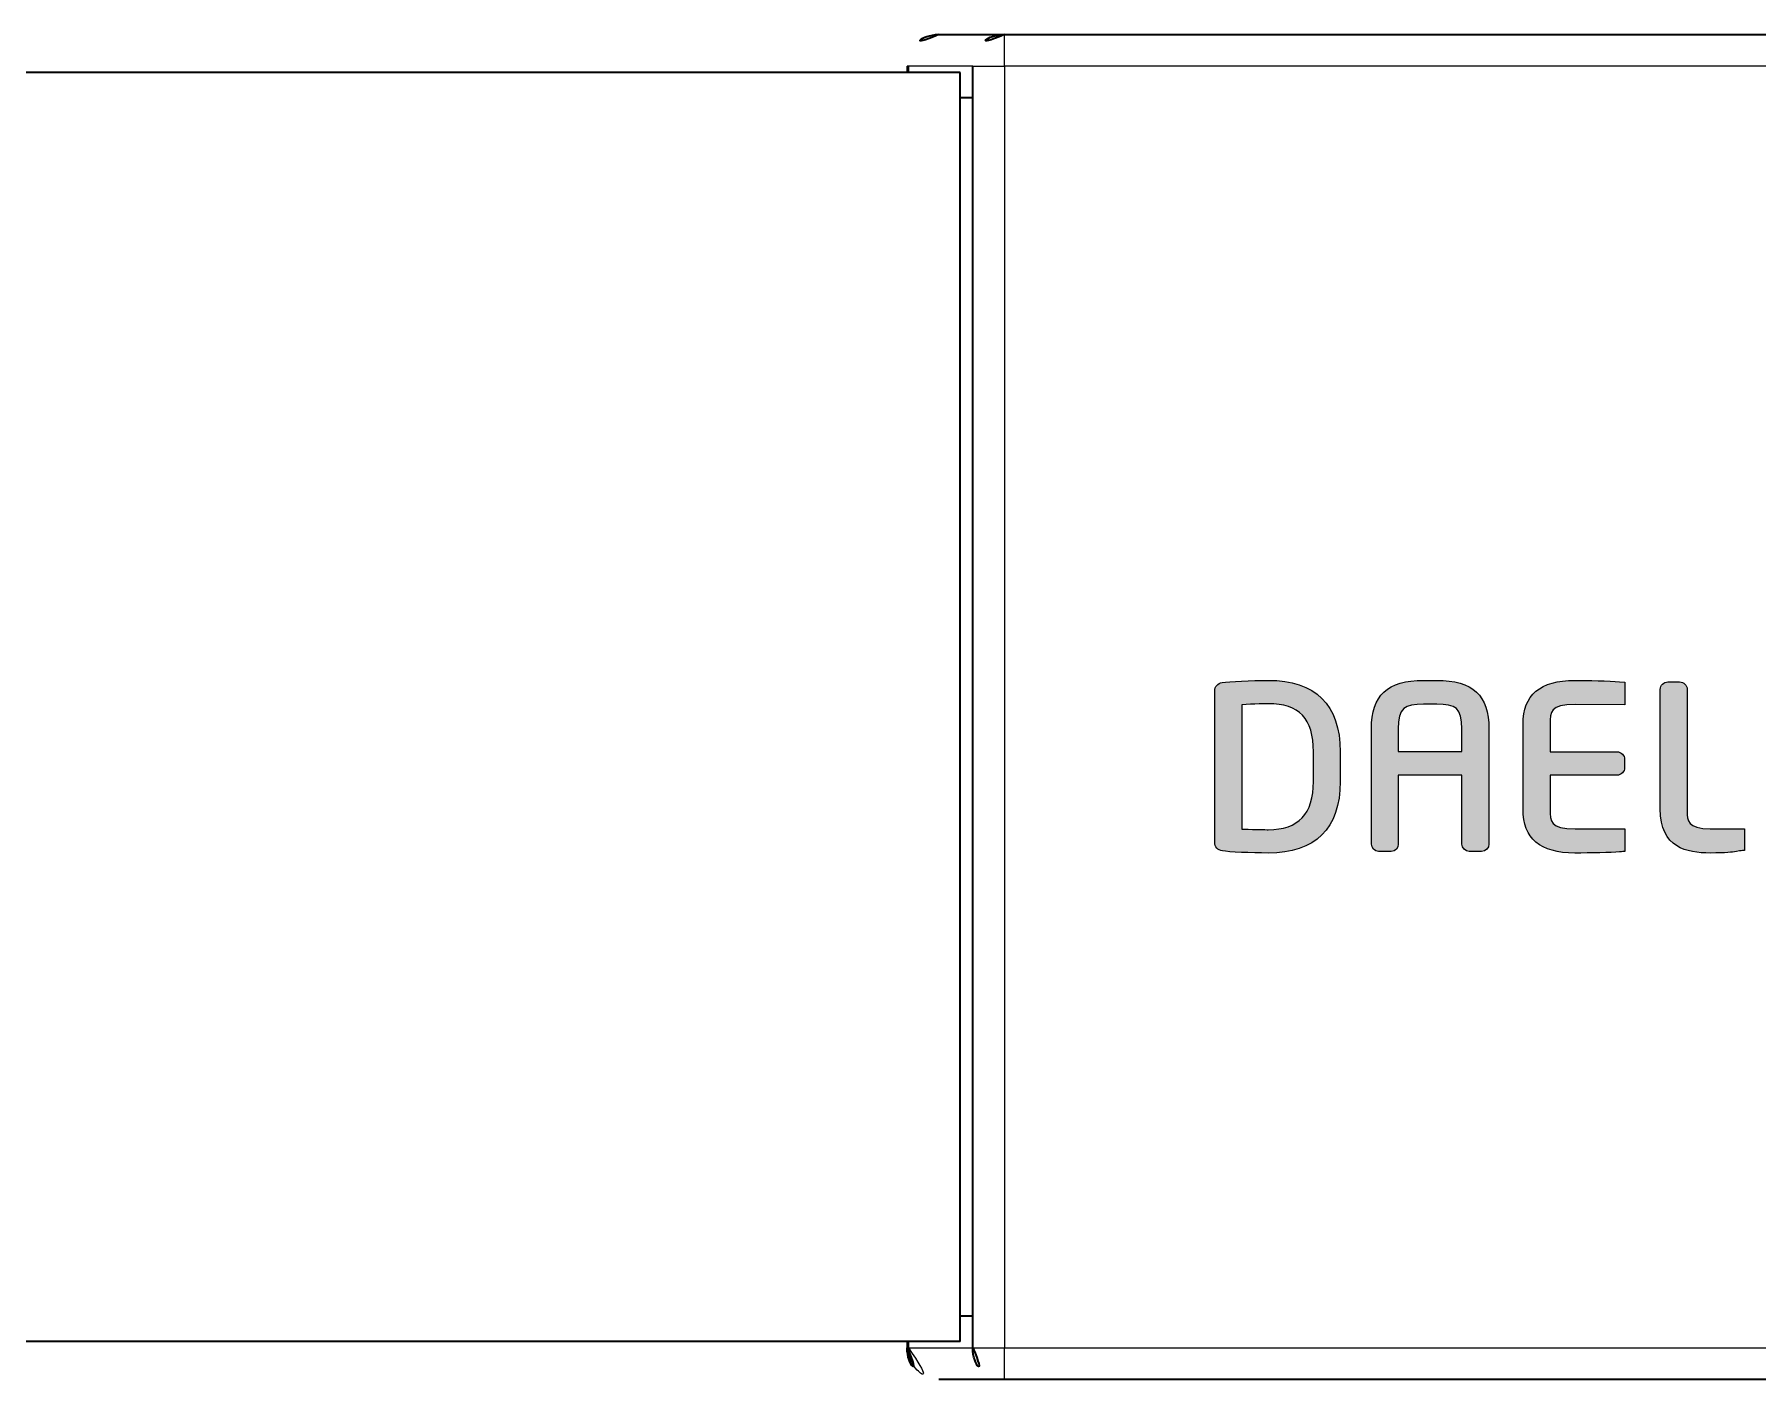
# Model space of a CAD drawing. Extents: x 16296677952 to 16296679688, y -37409618576 to -37409617304.
# Drawn here: x 16296679065.15 to 16296679092.3, y -37409617543.44 to -37409617522.24 of the extents above; entities that cross this region are included whole.
import ezdxf

# ---------------------------------------------------------------- set-up
doc = ezdxf.new("R2010")
doc.units = 0
doc.header["$LTSCALE"] = 10
doc.header["$MEASUREMENT"] = 0
doc.layers.get('0').update_dxf_attribs({"linetype": 'CONTINUOUS'})
doc.layers.add('레이어 1', color=7, linetype='CONTINUOUS', lineweight=0)

msp = doc.modelspace()

# ---------------------------------------------------------------- hatches: boundary and pattern name
at = {"layer": '레이어 1'}
h = msp.add_hatch(color=7, dxfattribs=at)
h.dxf.hatch_style = 2
edge = h.paths.add_edge_path()
edge.add_spline(control_points=[(16296679085.302601, -37409617534.012192), (16296679085.302601, -37409617534.523033), (16296679085.06953, -37409617534.771561), (16296679084.58983, -37409617534.771561), (16296679084.58983, -37409617534.771561), (16296679084.261629, -37409617534.765503), (16296679084.1761, -37409617534.764), (16296679084.1761, -37409617534.764), (16296679084.1761, -37409617532.805328), (16296679084.1761, -37409617532.805328), (16296679084.34609, -37409617532.788437), (16296679084.587669, -37409617532.785606), (16296679084.590071, -37409617532.785606), (16296679085.082769, -37409617532.785606), (16296679085.302601, -37409617533.019676), (16296679085.302601, -37409617533.544296), (16296679085.302601, -37409617533.544296), (16296679085.302601, -37409617534.012192), (16296679085.302601, -37409617534.012192)], knot_values=[0, 0, 0, 0, 1, 1, 1, 2, 2, 2, 3, 3, 3, 4, 4, 4, 5, 5, 5, 6, 6, 6, 6], degree=3, periodic=0)
edge = h.paths.add_edge_path()
edge.add_spline(control_points=[(16296679084.58983, -37409617532.417664), (16296679084.32354, -37409617532.417664), (16296679083.978081, -37409617532.434013), (16296679083.864799, -37409617532.45224), (16296679083.793949, -37409617532.464127), (16296679083.748529, -37409617532.517082), (16296679083.748529, -37409617532.587051), (16296679083.748529, -37409617532.587051), (16296679083.748529, -37409617534.969849), (16296679083.748529, -37409617534.969849), (16296679083.748529, -37409617535.04319), (16296679083.79439, -37409617535.094803), (16296679083.86824, -37409617535.105049), (16296679083.975389, -37409617535.122871), (16296679084.319719, -37409617535.139091), (16296679084.58983, -37409617535.139091), (16296679085.333401, -37409617535.139091), (16296679085.726259, -37409617534.749283), (16296679085.726259, -37409617534.012192), (16296679085.726259, -37409617534.012192), (16296679085.726259, -37409617533.544296), (16296679085.726259, -37409617533.544296), (16296679085.726259, -37409617532.80722), (16296679085.333401, -37409617532.417664), (16296679084.58983, -37409617532.417664)], knot_values=[0, 0, 0, 0, 1, 1, 1, 2, 2, 2, 3, 3, 3, 4, 4, 4, 5, 5, 5, 6, 6, 6, 7, 7, 7, 8, 8, 8, 8], degree=3, periodic=0)
h = msp.add_hatch(color=7, dxfattribs=at)
h.dxf.hatch_style = 2
edge = h.paths.add_edge_path()
edge.add_spline(control_points=[(16296679087.64393, -37409617533.541458), (16296679087.64393, -37409617533.541458), (16296679086.641291, -37409617533.541458), (16296679086.641291, -37409617533.541458), (16296679086.641291, -37409617533.504204), (16296679086.641291, -37409617533.183929), (16296679086.641291, -37409617533.183929), (16296679086.641291, -37409617532.849617), (16296679086.740669, -37409617532.7929), (16296679087.038811, -37409617532.7929), (16296679087.038811, -37409617532.7929), (16296679087.246719, -37409617532.7929), (16296679087.246719, -37409617532.7929), (16296679087.544689, -37409617532.7929), (16296679087.64393, -37409617532.849617), (16296679087.64393, -37409617533.183929), (16296679087.64393, -37409617533.183929), (16296679087.64393, -37409617533.504204), (16296679087.64393, -37409617533.541458)], knot_values=[0, 0, 0, 0, 1, 1, 1, 2, 2, 2, 3, 3, 3, 4, 4, 4, 5, 5, 5, 6, 6, 6, 6], degree=3, periodic=0)
edge = h.paths.add_edge_path()
edge.add_spline(control_points=[(16296679087.246719, -37409617532.417664), (16296679087.246719, -37409617532.417664), (16296679087.038811, -37409617532.417664), (16296679087.038811, -37409617532.417664), (16296679086.47084, -37409617532.417664), (16296679086.2176, -37409617532.653908), (16296679086.2176, -37409617533.183929), (16296679086.2176, -37409617533.183929), (16296679086.2176, -37409617534.997139), (16296679086.2176, -37409617534.997139), (16296679086.2176, -37409617535.06089), (16296679086.269409, -37409617535.114906), (16296679086.330561, -37409617535.114906), (16296679086.330561, -37409617535.114906), (16296679086.52891, -37409617535.114906), (16296679086.52891, -37409617535.114906), (16296679086.59922, -37409617535.114906), (16296679086.641291, -37409617535.055206), (16296679086.641291, -37409617534.997139), (16296679086.641291, -37409617534.997139), (16296679086.641291, -37409617533.955193), (16296679086.641291, -37409617533.914543), (16296679086.641291, -37409617533.914543), (16296679087.64393, -37409617533.914543), (16296679087.64393, -37409617533.914543), (16296679087.64393, -37409617533.955193), (16296679087.64393, -37409617534.997139), (16296679087.64393, -37409617534.997139), (16296679087.64393, -37409617535.062088), (16296679087.69516, -37409617535.114906), (16296679087.75827, -37409617535.114906), (16296679087.75827, -37409617535.114906), (16296679087.954201, -37409617535.114906), (16296679087.954201, -37409617535.114906), (16296679088.022881, -37409617535.114906), (16296679088.069099, -37409617535.053993), (16296679088.069099, -37409617534.997139), (16296679088.069099, -37409617534.997139), (16296679088.069099, -37409617533.183929), (16296679088.069099, -37409617533.183929), (16296679088.069099, -37409617532.653908), (16296679087.815371, -37409617532.417664), (16296679087.246719, -37409617532.417664)], knot_values=[0, 0, 0, 0, 1, 1, 1, 2, 2, 2, 3, 3, 3, 4, 4, 4, 5, 5, 5, 6, 6, 6, 7, 7, 7, 8, 8, 8, 9, 9, 9, 10, 10, 10, 11, 11, 11, 12, 12, 12, 13, 13, 13, 14, 14, 14, 14], degree=3, periodic=0)
h = msp.add_hatch(color=7, dxfattribs=at)
h.dxf.hatch_style = 2
edge = h.paths.add_edge_path()
edge.add_spline(control_points=[(16296679088.607941, -37409617533.110588), (16296679088.607941, -37409617533.110588), (16296679088.607941, -37409617534.445374), (16296679088.607941, -37409617534.445374), (16296679088.607941, -37409617534.912308), (16296679088.87464, -37409617535.139091), (16296679089.423429, -37409617535.139091), (16296679089.66568, -37409617535.139091), (16296679089.99539, -37409617535.134644), (16296679090.12723, -37409617535.122337), (16296679090.12533, -37409617535.122337), (16296679090.191151, -37409617535.11599), (16296679090.191151, -37409617535.11599), (16296679090.191151, -37409617535.11599), (16296679090.210199, -37409617535.114113), (16296679090.210199, -37409617535.114113), (16296679090.210199, -37409617535.114113), (16296679090.210199, -37409617534.756973), (16296679090.210199, -37409617534.756973), (16296679090.210199, -37409617534.756973), (16296679089.426439, -37409617534.756973), (16296679089.426439, -37409617534.756973), (16296679089.033779, -37409617534.756973), (16296679089.033779, -37409617534.646217), (16296679089.033779, -37409617534.445374), (16296679089.033779, -37409617534.445374), (16296679089.033779, -37409617533.950729), (16296679089.033779, -37409617533.912086), (16296679089.074141, -37409617533.912086), (16296679090.087311, -37409617533.912086), (16296679090.087311, -37409617533.912086), (16296679090.153669, -37409617533.912086), (16296679090.207729, -37409617533.859421), (16296679090.207729, -37409617533.794594), (16296679090.207729, -37409617533.794594), (16296679090.207729, -37409617533.662216), (16296679090.207729, -37409617533.662216), (16296679090.207729, -37409617533.596977), (16296679090.153669, -37409617533.544167), (16296679090.087311, -37409617533.544167), (16296679090.087311, -37409617533.544167), (16296679089.074141, -37409617533.544167), (16296679089.033779, -37409617533.544167), (16296679089.033779, -37409617533.505814), (16296679089.033779, -37409617533.110588), (16296679089.033779, -37409617533.110588), (16296679089.033779, -37409617532.910004), (16296679089.033779, -37409617532.799507), (16296679089.426439, -37409617532.799507), (16296679089.426439, -37409617532.799507), (16296679090.20989, -37409617532.80262), (16296679090.20989, -37409617532.80262), (16296679090.20989, -37409617532.80262), (16296679090.20989, -37409617532.447647), (16296679090.20989, -37409617532.447647), (16296679090.20989, -37409617532.447647), (16296679090.126789, -37409617532.438744), (16296679090.126789, -37409617532.438744), (16296679089.972639, -37409617532.424828), (16296679089.61923, -37409617532.417664), (16296679089.423429, -37409617532.417664), (16296679088.87464, -37409617532.417664), (16296679088.607941, -37409617532.64418), (16296679088.607941, -37409617533.110588)], knot_values=[0, 0, 0, 0, 1, 1, 1, 2, 2, 2, 3, 3, 3, 4, 4, 4, 5, 5, 5, 6, 6, 6, 7, 7, 7, 8, 8, 8, 9, 9, 9, 10, 10, 10, 11, 11, 11, 12, 12, 12, 13, 13, 13, 14, 14, 14, 15, 15, 15, 16, 16, 16, 17, 17, 17, 18, 18, 18, 19, 19, 19, 20, 20, 20, 21, 21, 21, 21], degree=3, periodic=0)
h = msp.add_hatch(color=7, dxfattribs=at)
h.dxf.hatch_style = 2
edge = h.paths.add_edge_path()
edge.add_spline(control_points=[(16296679090.89061, -37409617532.441856), (16296679090.825041, -37409617532.441856), (16296679090.769461, -37409617532.496017), (16296679090.769461, -37409617532.560303), (16296679090.769461, -37409617532.560303), (16296679090.769461, -37409617534.445374), (16296679090.769461, -37409617534.445374), (16296679090.769461, -37409617535.060066), (16296679091.18899, -37409617535.139091), (16296679091.55422, -37409617535.139091), (16296679091.822201, -37409617535.139091), (16296679091.890961, -37409617535.127739), (16296679091.97031, -37409617535.11451), (16296679091.97031, -37409617535.11451), (16296679092.016581, -37409617535.107224), (16296679092.016581, -37409617535.107224), (16296679092.0159, -37409617535.107491), (16296679092.077829, -37409617535.099792), (16296679092.077829, -37409617535.099792), (16296679092.077829, -37409617535.099792), (16296679092.096201, -37409617535.097351), (16296679092.096201, -37409617535.097351), (16296679092.096201, -37409617535.097351), (16296679092.096201, -37409617534.756973), (16296679092.096201, -37409617534.756973), (16296679092.096201, -37409617534.756973), (16296679091.558281, -37409617534.756973), (16296679091.558281, -37409617534.756973), (16296679091.194389, -37409617534.756973), (16296679091.194389, -37409617534.619614), (16296679091.194389, -37409617534.486298), (16296679091.194389, -37409617534.486298), (16296679091.194389, -37409617532.560303), (16296679091.194389, -37409617532.560303), (16296679091.194389, -37409617532.496017), (16296679091.13928, -37409617532.441856), (16296679091.07391, -37409617532.441856), (16296679091.07391, -37409617532.441856), (16296679090.89061, -37409617532.441856), (16296679090.89061, -37409617532.441856)], knot_values=[0, 0, 0, 0, 1, 1, 1, 2, 2, 2, 3, 3, 3, 4, 4, 4, 5, 5, 5, 6, 6, 6, 7, 7, 7, 8, 8, 8, 9, 9, 9, 10, 10, 10, 11, 11, 11, 12, 12, 12, 13, 13, 13, 13], degree=3, periodic=0)

# ---------------------------------------------------------------- linework, layer by layer
at = {"color": 7, "lineweight": 35, "ltscale": 0.025853}
msp.add_line((16296679079.399891, -37409617522.237762), (16296679080.43401, -37409617522.237762), dxfattribs=at)
at = {"color": 7, "lineweight": 35}
for p, q in [((16296679080.433821, -37409617522.237762), (16296679105.5277, -37409617522.237762)), ((16296679079.733749, -37409617522.837738), (16296678938.567471, -37409617522.837738)), ((16296679079.733749, -37409617542.837738), (16296679079.733749, -37409617522.837738)), ((16296679079.933821, -37409617542.937737), (16296679079.933821, -37409617522.737762)), ((16296679079.733749, -37409617542.837738), (16296678936.563021, -37409617542.837738)), ((16296679108.90196, -37409617543.437737), (16296679080.433821, -37409617543.437737))]:
    msp.add_line(p, q, dxfattribs=at)
at = {"color": 7, "lineweight": 13, "ltscale": 0.0125}
for p, q in [((16296679080.433821, -37409617522.737762), (16296679080.433821, -37409617522.237762)), ((16296679079.933821, -37409617522.737762), (16296679080.433821, -37409617522.737762)), ((16296679079.933821, -37409617542.937737), (16296679080.433821, -37409617542.937737)), ((16296679080.433821, -37409617543.437737), (16296679080.433821, -37409617542.937737))]:
    msp.add_line(p, q, dxfattribs=at)
at = {"color": 7, "lineweight": 13, "ltscale": 0.000486755}
for p, q in [((16296679078.919359, -37409617522.737762), (16296679078.899891, -37409617522.737762)), ((16296679078.919359, -37409617542.937737), (16296679078.899891, -37409617542.937737))]:
    msp.add_line(p, q, dxfattribs=at)
at = {"color": 7, "lineweight": 35, "ltscale": 0.002501}
msp.add_line((16296679078.899891, -37409617522.737762), (16296679078.899891, -37409617522.837799), dxfattribs=at)
at = {"color": 7, "lineweight": 13, "ltscale": 0.002501}
msp.add_line((16296679078.919359, -37409617522.737762), (16296679078.919359, -37409617522.837799), dxfattribs=at)
at = {"color": 7, "lineweight": 13, "ltscale": 0.025356}
for p, q in [((16296679079.93358, -37409617522.737762), (16296679078.919359, -37409617522.737762)), ((16296679078.919359, -37409617542.937737), (16296679079.93358, -37409617542.937737))]:
    msp.add_line(p, q, dxfattribs=at)
at = {"color": 7, "lineweight": 13}
for p, q in [((16296679105.5277, -37409617522.737762), (16296679080.433821, -37409617522.737762)), ((16296679080.433821, -37409617522.737762), (16296679080.433821, -37409617542.937737)), ((16296679080.433821, -37409617542.937737), (16296679108.90196, -37409617542.937737))]:
    msp.add_line(p, q, dxfattribs=at)
at = {"color": 7, "lineweight": 35, "ltscale": 0.005002}
for p, q in [((16296679079.933821, -37409617523.237762), (16296679079.733749, -37409617523.237762)), ((16296679079.933821, -37409617542.437737), (16296679079.733749, -37409617542.437737))]:
    msp.add_line(p, q, dxfattribs=at)
at = {"color": 7, "lineweight": 35, "ltscale": 0.002499}
msp.add_line((16296679078.899891, -37409617542.837799), (16296679078.899891, -37409617542.937737), dxfattribs=at)
at = {"color": 7, "lineweight": 13, "ltscale": 0.002499}
msp.add_line((16296679078.919359, -37409617542.837799), (16296679078.919359, -37409617542.937737), dxfattribs=at)
at = {"color": 7, "lineweight": 35, "ltscale": 0.025693}
msp.add_line((16296679080.427601, -37409617543.437737), (16296679079.399891, -37409617543.437737), dxfattribs=at)
at = {"color": 7, "lineweight": 35}
for centre, start, end in [((16296679079.399891, -37409617522.737762), 90, 180), ((16296679080.433821, -37409617522.737762), 90, 180), ((16296679079.399891, -37409617542.937737), 180, 270), ((16296679080.433821, -37409617542.937737), 180, 270)]:
    msp.add_arc(centre, 0.5, start, end, dxfattribs=at)
at = {"color": 7, "lineweight": 13}
for centre, start_param, end_param in [((16296679079.399891, -37409617522.737762), 3.141592654, 4.71238898), ((16296679079.399891, -37409617542.937737), 4.71238898, 6.283185307)]:
    msp.add_ellipse(centre, major_axis=(0, -0.5), ratio=0.961109122, start_param=start_param, end_param=end_param, dxfattribs=at)
at = {"layer": '레이어 1', "color": 7}
for points, knots in [([(16296679084.58983, -37409617532.417664), (16296679084.32354, -37409617532.417664), (16296679083.978081, -37409617532.434013), (16296679083.864799, -37409617532.45224), (16296679083.793949, -37409617532.464127), (16296679083.748529, -37409617532.517082), (16296679083.748529, -37409617532.587051), (16296679083.748529, -37409617532.587051), (16296679083.748529, -37409617534.969849), (16296679083.748529, -37409617534.969849), (16296679083.748529, -37409617535.04319), (16296679083.79439, -37409617535.094803), (16296679083.86824, -37409617535.105049), (16296679083.975389, -37409617535.122871), (16296679084.319719, -37409617535.139091), (16296679084.58983, -37409617535.139091), (16296679085.333401, -37409617535.139091), (16296679085.726259, -37409617534.749283), (16296679085.726259, -37409617534.012192), (16296679085.726259, -37409617534.012192), (16296679085.726259, -37409617533.544296), (16296679085.726259, -37409617533.544296), (16296679085.726259, -37409617532.80722), (16296679085.333401, -37409617532.417664), (16296679084.58983, -37409617532.417664)], [0, 0, 0, 0, 1, 1, 1, 2, 2, 2, 3, 3, 3, 4, 4, 4, 5, 5, 5, 6, 6, 6, 7, 7, 7, 8, 8, 8, 8]), ([(16296679087.246719, -37409617532.417664), (16296679087.246719, -37409617532.417664), (16296679087.038811, -37409617532.417664), (16296679087.038811, -37409617532.417664), (16296679086.47084, -37409617532.417664), (16296679086.2176, -37409617532.653908), (16296679086.2176, -37409617533.183929), (16296679086.2176, -37409617533.183929), (16296679086.2176, -37409617534.997139), (16296679086.2176, -37409617534.997139), (16296679086.2176, -37409617535.06089), (16296679086.269409, -37409617535.114906), (16296679086.330561, -37409617535.114906), (16296679086.330561, -37409617535.114906), (16296679086.52891, -37409617535.114906), (16296679086.52891, -37409617535.114906), (16296679086.59922, -37409617535.114906), (16296679086.641291, -37409617535.055206), (16296679086.641291, -37409617534.997139), (16296679086.641291, -37409617534.997139), (16296679086.641291, -37409617533.955193), (16296679086.641291, -37409617533.914543), (16296679086.641291, -37409617533.914543), (16296679087.64393, -37409617533.914543), (16296679087.64393, -37409617533.914543), (16296679087.64393, -37409617533.955193), (16296679087.64393, -37409617534.997139), (16296679087.64393, -37409617534.997139), (16296679087.64393, -37409617535.062088), (16296679087.69516, -37409617535.114906), (16296679087.75827, -37409617535.114906), (16296679087.75827, -37409617535.114906), (16296679087.954201, -37409617535.114906), (16296679087.954201, -37409617535.114906), (16296679088.022881, -37409617535.114906), (16296679088.069099, -37409617535.053993), (16296679088.069099, -37409617534.997139), (16296679088.069099, -37409617534.997139), (16296679088.069099, -37409617533.183929), (16296679088.069099, -37409617533.183929), (16296679088.069099, -37409617532.653908), (16296679087.815371, -37409617532.417664), (16296679087.246719, -37409617532.417664)], [0, 0, 0, 0, 1, 1, 1, 2, 2, 2, 3, 3, 3, 4, 4, 4, 5, 5, 5, 6, 6, 6, 7, 7, 7, 8, 8, 8, 9, 9, 9, 10, 10, 10, 11, 11, 11, 12, 12, 12, 13, 13, 13, 14, 14, 14, 14]), ([(16296679088.607941, -37409617533.110588), (16296679088.607941, -37409617533.110588), (16296679088.607941, -37409617534.445374), (16296679088.607941, -37409617534.445374), (16296679088.607941, -37409617534.912308), (16296679088.87464, -37409617535.139091), (16296679089.423429, -37409617535.139091), (16296679089.66568, -37409617535.139091), (16296679089.99539, -37409617535.134644), (16296679090.12723, -37409617535.122337), (16296679090.12533, -37409617535.122337), (16296679090.191151, -37409617535.11599), (16296679090.191151, -37409617535.11599), (16296679090.191151, -37409617535.11599), (16296679090.210199, -37409617535.114113), (16296679090.210199, -37409617535.114113), (16296679090.210199, -37409617535.114113), (16296679090.210199, -37409617534.756973), (16296679090.210199, -37409617534.756973), (16296679090.210199, -37409617534.756973), (16296679089.426439, -37409617534.756973), (16296679089.426439, -37409617534.756973), (16296679089.033779, -37409617534.756973), (16296679089.033779, -37409617534.646217), (16296679089.033779, -37409617534.445374), (16296679089.033779, -37409617534.445374), (16296679089.033779, -37409617533.950729), (16296679089.033779, -37409617533.912086), (16296679089.074141, -37409617533.912086), (16296679090.087311, -37409617533.912086), (16296679090.087311, -37409617533.912086), (16296679090.153669, -37409617533.912086), (16296679090.207729, -37409617533.859421), (16296679090.207729, -37409617533.794594), (16296679090.207729, -37409617533.794594), (16296679090.207729, -37409617533.662216), (16296679090.207729, -37409617533.662216), (16296679090.207729, -37409617533.596977), (16296679090.153669, -37409617533.544167), (16296679090.087311, -37409617533.544167), (16296679090.087311, -37409617533.544167), (16296679089.074141, -37409617533.544167), (16296679089.033779, -37409617533.544167), (16296679089.033779, -37409617533.505814), (16296679089.033779, -37409617533.110588), (16296679089.033779, -37409617533.110588), (16296679089.033779, -37409617532.910004), (16296679089.033779, -37409617532.799507), (16296679089.426439, -37409617532.799507), (16296679089.426439, -37409617532.799507), (16296679090.20989, -37409617532.80262), (16296679090.20989, -37409617532.80262), (16296679090.20989, -37409617532.80262), (16296679090.20989, -37409617532.447647), (16296679090.20989, -37409617532.447647), (16296679090.20989, -37409617532.447647), (16296679090.126789, -37409617532.438744), (16296679090.126789, -37409617532.438744), (16296679089.972639, -37409617532.424828), (16296679089.61923, -37409617532.417664), (16296679089.423429, -37409617532.417664), (16296679088.87464, -37409617532.417664), (16296679088.607941, -37409617532.64418), (16296679088.607941, -37409617533.110588)], [0, 0, 0, 0, 1, 1, 1, 2, 2, 2, 3, 3, 3, 4, 4, 4, 5, 5, 5, 6, 6, 6, 7, 7, 7, 8, 8, 8, 9, 9, 9, 10, 10, 10, 11, 11, 11, 12, 12, 12, 13, 13, 13, 14, 14, 14, 15, 15, 15, 16, 16, 16, 17, 17, 17, 18, 18, 18, 19, 19, 19, 20, 20, 20, 21, 21, 21, 21]), ([(16296679090.89061, -37409617532.441856), (16296679090.825041, -37409617532.441856), (16296679090.769461, -37409617532.496017), (16296679090.769461, -37409617532.560303), (16296679090.769461, -37409617532.560303), (16296679090.769461, -37409617534.445374), (16296679090.769461, -37409617534.445374), (16296679090.769461, -37409617535.060066), (16296679091.18899, -37409617535.139091), (16296679091.55422, -37409617535.139091), (16296679091.822201, -37409617535.139091), (16296679091.890961, -37409617535.127739), (16296679091.97031, -37409617535.11451), (16296679091.97031, -37409617535.11451), (16296679092.016581, -37409617535.107224), (16296679092.016581, -37409617535.107224), (16296679092.0159, -37409617535.107491), (16296679092.077829, -37409617535.099792), (16296679092.077829, -37409617535.099792), (16296679092.077829, -37409617535.099792), (16296679092.096201, -37409617535.097351), (16296679092.096201, -37409617535.097351), (16296679092.096201, -37409617535.097351), (16296679092.096201, -37409617534.756973), (16296679092.096201, -37409617534.756973), (16296679092.096201, -37409617534.756973), (16296679091.558281, -37409617534.756973), (16296679091.558281, -37409617534.756973), (16296679091.194389, -37409617534.756973), (16296679091.194389, -37409617534.619614), (16296679091.194389, -37409617534.486298), (16296679091.194389, -37409617534.486298), (16296679091.194389, -37409617532.560303), (16296679091.194389, -37409617532.560303), (16296679091.194389, -37409617532.496017), (16296679091.13928, -37409617532.441856), (16296679091.07391, -37409617532.441856), (16296679091.07391, -37409617532.441856), (16296679090.89061, -37409617532.441856), (16296679090.89061, -37409617532.441856)], [0, 0, 0, 0, 1, 1, 1, 2, 2, 2, 3, 3, 3, 4, 4, 4, 5, 5, 5, 6, 6, 6, 7, 7, 7, 8, 8, 8, 9, 9, 9, 10, 10, 10, 11, 11, 11, 12, 12, 12, 13, 13, 13, 13]), ([(16296679085.302601, -37409617534.012192), (16296679085.302601, -37409617534.523033), (16296679085.06953, -37409617534.771561), (16296679084.58983, -37409617534.771561), (16296679084.58983, -37409617534.771561), (16296679084.261629, -37409617534.765503), (16296679084.1761, -37409617534.764), (16296679084.1761, -37409617534.764), (16296679084.1761, -37409617532.805328), (16296679084.1761, -37409617532.805328), (16296679084.34609, -37409617532.788437), (16296679084.587669, -37409617532.785606), (16296679084.590071, -37409617532.785606), (16296679085.082769, -37409617532.785606), (16296679085.302601, -37409617533.019676), (16296679085.302601, -37409617533.544296), (16296679085.302601, -37409617533.544296), (16296679085.302601, -37409617534.012192), (16296679085.302601, -37409617534.012192)], [0, 0, 0, 0, 1, 1, 1, 2, 2, 2, 3, 3, 3, 4, 4, 4, 5, 5, 5, 6, 6, 6, 6]), ([(16296679087.64393, -37409617533.541458), (16296679087.64393, -37409617533.541458), (16296679086.641291, -37409617533.541458), (16296679086.641291, -37409617533.541458), (16296679086.641291, -37409617533.504204), (16296679086.641291, -37409617533.183929), (16296679086.641291, -37409617533.183929), (16296679086.641291, -37409617532.849617), (16296679086.740669, -37409617532.7929), (16296679087.038811, -37409617532.7929), (16296679087.038811, -37409617532.7929), (16296679087.246719, -37409617532.7929), (16296679087.246719, -37409617532.7929), (16296679087.544689, -37409617532.7929), (16296679087.64393, -37409617532.849617), (16296679087.64393, -37409617533.183929), (16296679087.64393, -37409617533.183929), (16296679087.64393, -37409617533.504204), (16296679087.64393, -37409617533.541458)], [0, 0, 0, 0, 1, 1, 1, 2, 2, 2, 3, 3, 3, 4, 4, 4, 5, 5, 5, 6, 6, 6, 6])]:
    msp.add_open_spline(points, degree=3, knots=knots, dxfattribs=at)

doc.saveas('drawing.dxf')
